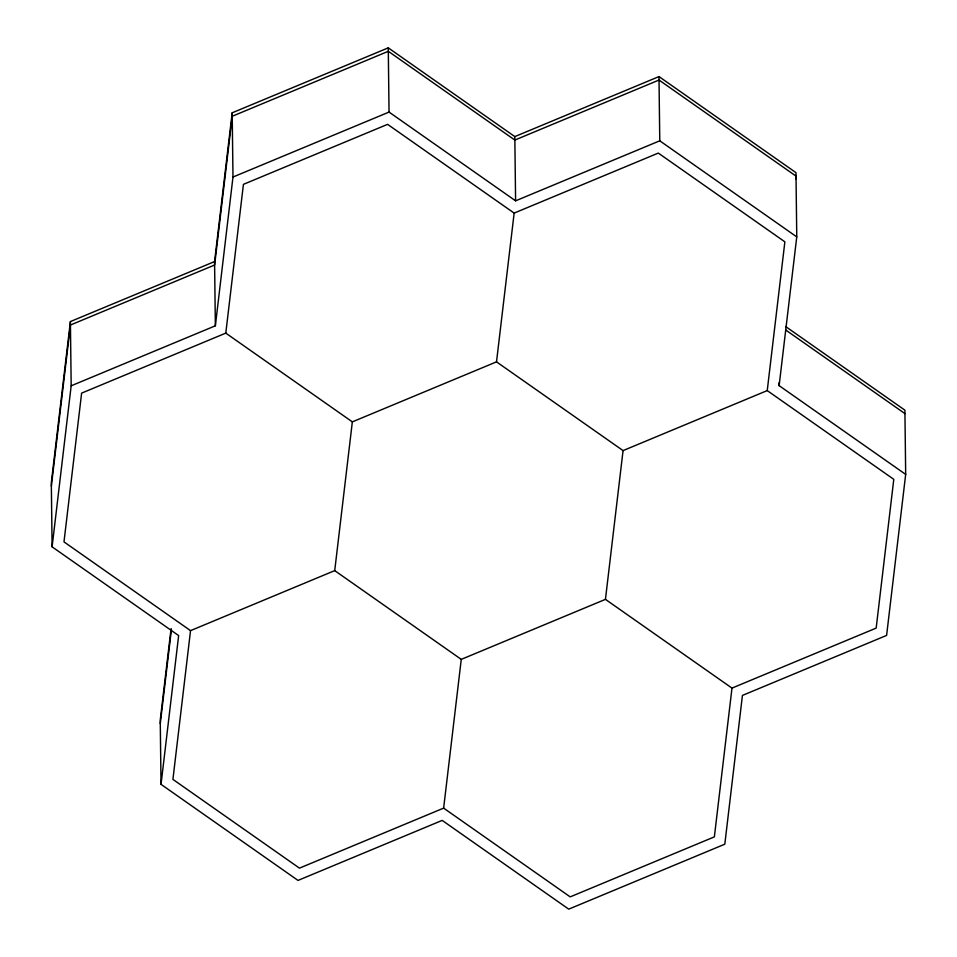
<?xml version="1.0" encoding="UTF-8"?>
<svg xmlns="http://www.w3.org/2000/svg" width="957" height="957" viewBox="0 0 957 957"><rect width="100%" height="100%" fill="white"/><g stroke="black" fill="none" stroke-linecap="round" stroke-linejoin="round"><path stroke-width="1.44" d="M905.681 474.397L779.13 385.647L796.762 236.881L659.768 140.811L515.596 200.826L514.818 136.6L388.267 47.85L232.192 112.806L214.571 261.572L70.399 321.576L51.319 482.603L52.097 546.83L178.648 635.58L161.027 784.345L298.01 880.416L442.182 820.4L568.733 909.15L724.808 844.194L742.429 695.428L886.601 635.424L905.681 474.397L904.903 410.17L785.649 326.54M51.355 486.06L70.435 325.033L214.619 265.017L232.24 116.264L388.303 51.307L514.854 140.057L659.026 80.041L796.021 176.112L795.674 179.055M52.097 546.83L71.177 385.803L70.399 321.576M171.064 628.797L160.238 720.119L161.027 784.345M160.286 723.564L171.447 629.311M71.177 385.803L215.361 325.799L232.982 177.033L232.192 112.806M190.539 630.639L172.918 779.393L299.469 868.143L443.641 808.127L570.193 896.876L714.365 836.873L731.985 688.107L876.169 628.103L893.79 479.337L767.239 390.588L623.067 450.603L496.516 361.854L352.343 421.87L225.792 333.12L81.62 393.124L63.987 541.889L190.539 630.639L334.723 570.623L461.262 659.373L605.446 599.357L731.985 688.107M225.792 333.12L243.425 184.354L387.597 124.35L514.148 213.1L658.32 153.084L784.872 241.834L767.239 390.588M334.723 570.623L352.343 421.87M443.641 808.127L461.262 659.373M496.516 361.854L514.148 213.1M605.446 599.357L623.067 450.603M232.982 177.033L389.044 112.077L515.596 200.826M514.818 136.6L658.99 76.584L795.973 172.655L796.762 236.881M785.697 329.986L904.939 413.615M779.094 382.68L779.13 385.647M658.99 76.584L659.768 140.811M388.267 47.85L389.044 112.077M214.571 261.572L215.361 325.799"/></g></svg>
